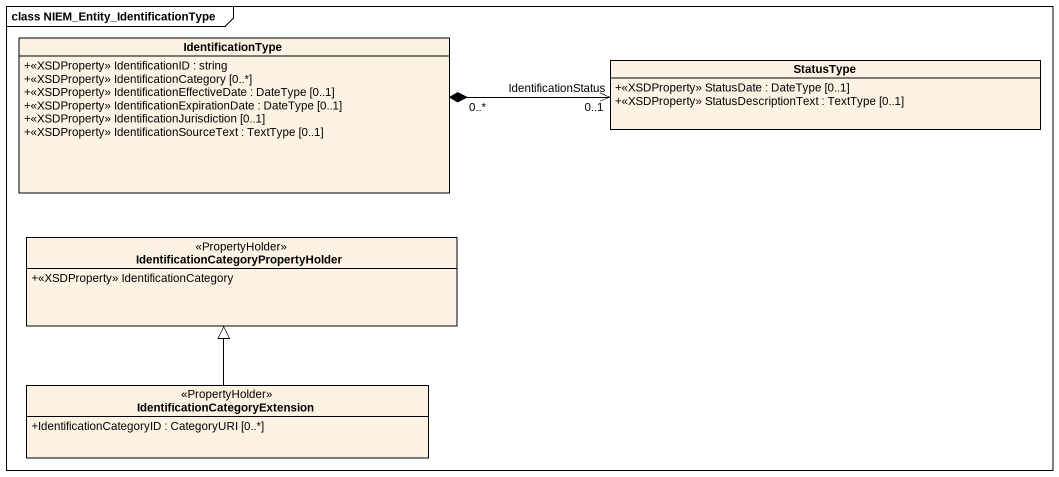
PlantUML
@startuml
mainframe class NIEM_Entity_IdentificationType
hide circle
hide empty members
skinparam classAttributeIconSize 0
class IdentificationType {
  +<<XSDProperty>> IdentificationID : string
  +<<XSDProperty>> IdentificationCategory [0..*]
  +<<XSDProperty>> IdentificationEffectiveDate : DateType [0..1]
  +<<XSDProperty>> IdentificationExpirationDate : DateType [0..1]
  +<<XSDProperty>> IdentificationJurisdiction [0..1]
  +<<XSDProperty>> IdentificationSourceText : TextType [0..1]
}
class StatusType {
  +<<XSDProperty>> StatusDate : DateType [0..1]
  +<<XSDProperty>> StatusDescriptionText : TextType [0..1]
}
class "IdentificationCategoryPropertyHolder" as IdentificationCategoryProper <<PropertyHolder>> {
  +<<XSDProperty>> IdentificationCategory
}
class "IdentificationCategoryExtension" as IdentificationCategoryExtens <<PropertyHolder>> {
  +IdentificationCategoryID : CategoryURI [0..*]
}
IdentificationType "0..*" *-right-> "IdentificationStatus\n0..1" StatusType
IdentificationCategoryExtens -up-|> IdentificationCategoryProper
@enduml
